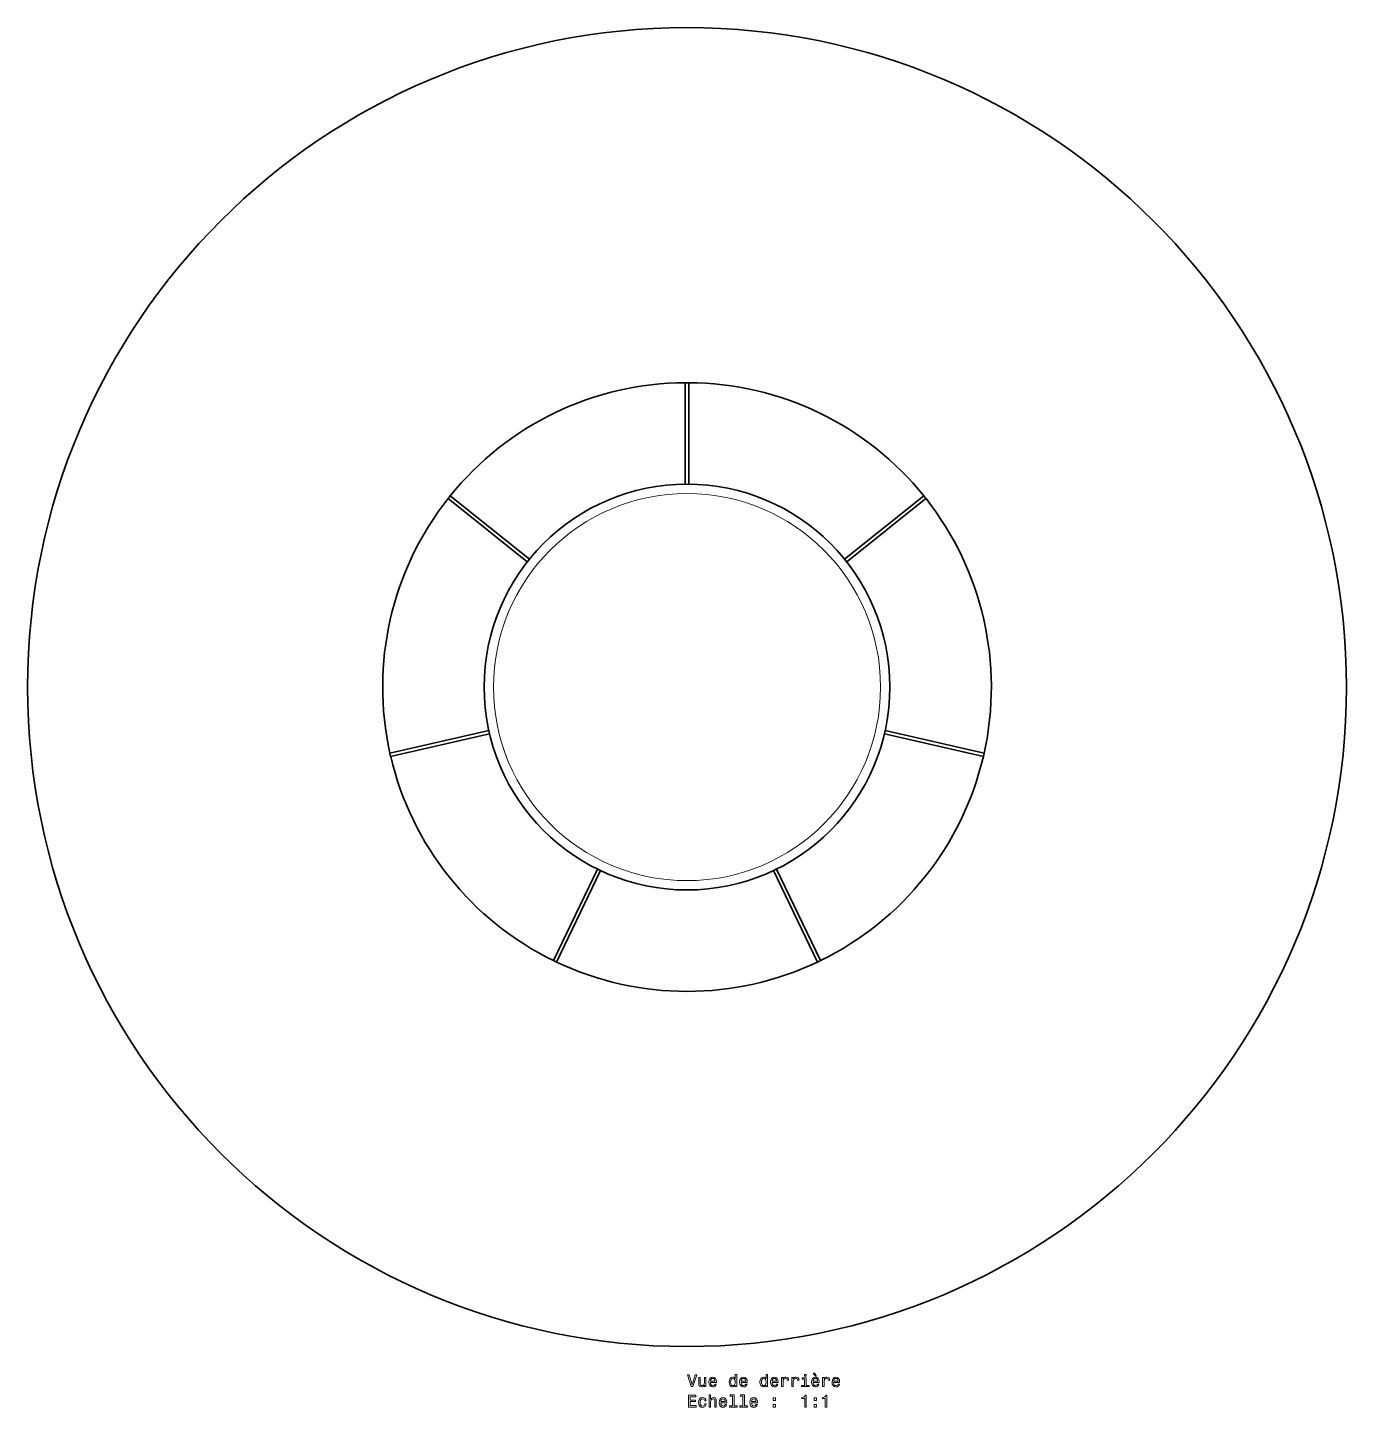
# Model space of a CAD drawing. Extents: x 194 to 4081, y 5 to 1057.
# Drawn here: x 1547.6 to 1937.6, y 207.5 to 615.5 of the extents above; entities that cross this region are included whole.
import ezdxf

# ---------------------------------------------------------------- set-up
doc = ezdxf.new("R2010")
doc.units = 0

msp = doc.modelspace()

# ---------------------------------------------------------------- linework, layer by layer
at = {"color": 7, "lineweight": 35}
for p, q in [((1742.11, 480.5), (1742.11, 510.5)), ((1743.11, 480.5), (1743.11, 510.5)), ((1695.38, 457.52), (1671.93, 476.22)), ((1696.01, 458.3), (1672.55, 477.01)), ((1789.2, 458.3), (1812.66, 477.01)), ((1789.83, 457.52), (1813.28, 476.22)), ((1684, 407.64), (1654.75, 400.96)), ((1684.22, 406.66), (1654.97, 399.99)), ((1800.99, 406.66), (1830.24, 399.99)), ((1801.21, 407.64), (1830.46, 400.96)), ((1716.12, 366.66), (1703.11, 339.63)), ((1717.02, 366.22), (1704.01, 339.2)), ((1768.19, 366.22), (1781.21, 339.2)), ((1769.09, 366.66), (1782.11, 339.63))]:
    msp.add_line(p, q, dxfattribs=at)
at = {"color": 7, "lineweight": 35, "ltscale": 0.025}
for p, q in [((1743.11, 510.5), (1742.11, 510.5)), ((1654.75, 400.96), (1654.97, 399.99)), ((1830.24, 399.99), (1830.46, 400.96))]:
    msp.add_line(p, q, dxfattribs=at)
at = {"color": 7, "lineweight": 35, "ltscale": 0.024999}
for p, q in [((1672.55, 477.01), (1671.93, 476.22)), ((1813.28, 476.22), (1812.66, 477.01))]:
    msp.add_line(p, q, dxfattribs=at)
at = {"color": 7, "lineweight": 35, "ltscale": 5.34058e-05}
for p, q in [((1695.38, 457.52), (1695.39, 457.52)), ((1789.83, 457.52), (1789.83, 457.52))]:
    msp.add_line(p, q, dxfattribs=at)
at = {"color": 7, "lineweight": 35, "ltscale": 5.09972e-05}
for p, q in [((1696.01, 458.3), (1696.01, 458.3)), ((1789.2, 458.3), (1789.2, 458.3))]:
    msp.add_line(p, q, dxfattribs=at)
at = {"color": 7, "lineweight": 35, "ltscale": 5.31271e-05}
for p, q in [((1684, 407.64), (1684, 407.64)), ((1684.22, 406.66), (1684.22, 406.66)), ((1800.99, 406.66), (1800.99, 406.66)), ((1801.21, 407.64), (1801.21, 407.64))]:
    msp.add_line(p, q, dxfattribs=at)
at = {"color": 7, "lineweight": 35, "ltscale": 5.1208e-05}
for p, q in [((1716.12, 366.66), (1716.12, 366.66)), ((1769.09, 366.66), (1769.09, 366.66))]:
    msp.add_line(p, q, dxfattribs=at)
at = {"color": 7, "lineweight": 35, "ltscale": 5.19023e-05}
for p, q in [((1717.02, 366.22), (1717.02, 366.23)), ((1768.19, 366.22), (1768.19, 366.23))]:
    msp.add_line(p, q, dxfattribs=at)
at = {"color": 7, "lineweight": 35, "ltscale": 0.025001}
for p, q in [((1703.11, 339.63), (1704.01, 339.2)), ((1781.21, 339.2), (1782.11, 339.63))]:
    msp.add_line(p, q, dxfattribs=at)
at = {"color": 7, "lineweight": 13}
for points in [[(1745, 217.15), (1744.12, 214.17), (1743.22, 217.15), (1742.74, 217.15), (1743.87, 213.64), (1744.38, 213.64), (1745.48, 217.15)], [(1748.2, 216.35), (1747.76, 216.35), (1747.76, 214.79), (1747.71, 214.43), (1747.56, 214.16), (1747.34, 214), (1747.04, 213.95), (1746.8, 213.99), (1746.65, 214.11), (1746.57, 214.32), (1746.54, 214.61), (1746.54, 216.35), (1746.1, 216.35), (1746.1, 214.57), (1746.12, 214.21), (1746.21, 213.92), (1746.5, 213.64), (1746.97, 213.55), (1747.23, 213.58), (1747.44, 213.67), (1747.63, 213.83), (1747.78, 214.06), (1747.78, 213.64), (1748.2, 213.64)], [(1749.54, 214.87), (1751.32, 214.87), (1751.32, 215.08), (1751.24, 215.66), (1751.02, 216.09), (1750.67, 216.35), (1750.2, 216.45), (1749.74, 216.35), (1749.38, 216.06), (1749.16, 215.61), (1749.08, 215), (1749.15, 214.38), (1749.38, 213.93), (1749.73, 213.64), (1750.18, 213.55), (1750.57, 213.61), (1750.9, 213.78), (1751.13, 214.06), (1751.27, 214.42), (1750.83, 214.42), (1750.74, 214.22), (1750.61, 214.07), (1750.24, 213.95), (1749.95, 214), (1749.73, 214.18), (1749.59, 214.47), (1749.54, 214.85)], [(1756.89, 214.06), (1756.89, 213.64), (1757.33, 213.64), (1757.33, 217.26), (1756.89, 217.26), (1756.89, 215.94), (1756.56, 216.32), (1756.35, 216.41), (1756.11, 216.45), (1755.68, 216.35), (1755.35, 216.06), (1755.13, 215.61), (1755.06, 215), (1755.13, 214.39), (1755.35, 213.93), (1755.68, 213.64), (1756.11, 213.55), (1756.35, 213.58), (1756.56, 213.67)], [(1758.65, 214.87), (1760.42, 214.87), (1760.43, 215.08), (1760.35, 215.66), (1760.13, 216.09), (1759.77, 216.35), (1759.3, 216.45), (1758.85, 216.35), (1758.49, 216.06), (1758.27, 215.61), (1758.18, 215), (1758.26, 214.38), (1758.49, 213.93), (1758.84, 213.64), (1759.29, 213.55), (1759.68, 213.61), (1760.01, 213.78), (1760.24, 214.06), (1760.38, 214.42), (1759.94, 214.42), (1759.85, 214.22), (1759.72, 214.07), (1759.34, 213.95), (1759.06, 214), (1758.84, 214.18), (1758.7, 214.47), (1758.65, 214.85)], [(1766, 214.06), (1766, 213.64), (1766.44, 213.64), (1766.44, 217.26), (1766, 217.26), (1766, 215.94), (1765.66, 216.32), (1765.46, 216.41), (1765.22, 216.45), (1764.79, 216.35), (1764.46, 216.06), (1764.24, 215.61), (1764.17, 215), (1764.24, 214.39), (1764.46, 213.93), (1764.79, 213.64), (1765.22, 213.55), (1765.46, 213.58), (1765.67, 213.67)], [(1767.76, 214.87), (1769.53, 214.87), (1769.54, 215.08), (1769.46, 215.66), (1769.23, 216.09), (1768.88, 216.35), (1768.41, 216.45), (1767.95, 216.35), (1767.6, 216.06), (1767.37, 215.61), (1767.29, 215), (1767.37, 214.38), (1767.6, 213.93), (1767.94, 213.64), (1768.4, 213.55), (1768.79, 213.61), (1769.11, 213.78), (1769.35, 214.06), (1769.49, 214.42), (1769.05, 214.42), (1768.96, 214.22), (1768.83, 214.07), (1768.45, 213.95), (1768.17, 214), (1767.95, 214.18), (1767.81, 214.47), (1767.76, 214.85)], [(1770.57, 213.64), (1771.01, 213.64), (1771.01, 215.19), (1771.06, 215.56), (1771.2, 215.83), (1771.42, 215.99), (1771.72, 216.05), (1771.94, 216.01), (1772.1, 215.91), (1772.2, 215.74), (1772.24, 215.51), (1772.69, 215.51), (1772.63, 215.92), (1772.46, 216.21), (1772.18, 216.39), (1771.81, 216.45), (1771.55, 216.41), (1771.33, 216.31), (1771.13, 216.13), (1770.97, 215.9), (1770.97, 216.35), (1770.57, 216.35)], [(1773.61, 213.64), (1774.05, 213.64), (1774.05, 215.19), (1774.1, 215.56), (1774.23, 215.83), (1774.45, 215.99), (1774.75, 216.05), (1774.97, 216.01), (1775.14, 215.91), (1775.24, 215.74), (1775.28, 215.51), (1775.73, 215.51), (1775.66, 215.92), (1775.5, 216.21), (1775.22, 216.39), (1774.84, 216.45), (1774.59, 216.41), (1774.36, 216.31), (1774.17, 216.13), (1774.01, 215.9), (1774.01, 216.35), (1773.61, 216.35)], [(1777.83, 214.02), (1777.83, 216.26), (1776.69, 216.26), (1776.69, 215.88), (1777.39, 215.88), (1777.39, 214.02), (1776.48, 214.02), (1776.48, 213.64), (1778.75, 213.64), (1778.75, 214.02)], [(1777.85, 217.26), (1777.38, 217.26), (1777.38, 216.76), (1777.85, 216.76)], [(1779.9, 214.87), (1781.68, 214.87), (1781.68, 215.08), (1781.6, 215.66), (1781.38, 216.09), (1781.03, 216.35), (1780.56, 216.45), (1780.1, 216.35), (1779.74, 216.06), (1779.52, 215.61), (1779.44, 215), (1779.51, 214.38), (1779.74, 213.93), (1780.09, 213.64), (1780.54, 213.55), (1780.93, 213.61), (1781.26, 213.78), (1781.49, 214.06), (1781.63, 214.42), (1781.19, 214.42), (1781.1, 214.22), (1780.97, 214.07), (1780.6, 213.95), (1780.31, 214), (1780.09, 214.18), (1779.95, 214.47), (1779.9, 214.85)], [(1780.91, 216.72), (1780.41, 217.58), (1779.92, 217.58), (1780.62, 216.72)], [(1782.71, 213.64), (1783.16, 213.64), (1783.16, 215.19), (1783.2, 215.56), (1783.34, 215.83), (1783.56, 215.99), (1783.86, 216.05), (1784.08, 216.01), (1784.25, 215.91), (1784.35, 215.74), (1784.38, 215.51), (1784.83, 215.51), (1784.77, 215.92), (1784.61, 216.21), (1784.33, 216.39), (1783.95, 216.45), (1783.69, 216.41), (1783.47, 216.31), (1783.27, 216.13), (1783.12, 215.9), (1783.12, 216.35), (1782.71, 216.35)], [(1785.97, 214.87), (1787.75, 214.87), (1787.75, 215.08), (1787.67, 215.66), (1787.45, 216.09), (1787.1, 216.35), (1786.63, 216.45), (1786.17, 216.35), (1785.82, 216.06), (1785.59, 215.61), (1785.51, 215), (1785.58, 214.38), (1785.81, 213.93), (1786.16, 213.64), (1786.61, 213.55), (1787.01, 213.61), (1787.33, 213.78), (1787.57, 214.06), (1787.7, 214.42), (1787.26, 214.42), (1787.17, 214.22), (1787.04, 214.07), (1786.67, 213.95), (1786.38, 214), (1786.16, 214.18), (1786.02, 214.47), (1785.97, 214.85)], [(1749.54, 215.24), (1749.6, 215.59), (1749.73, 215.85), (1749.94, 216), (1750.21, 216.06), (1750.48, 216), (1750.69, 215.85), (1750.81, 215.59), (1750.86, 215.24)], [(1756.19, 216.05), (1756.48, 215.98), (1756.7, 215.78), (1756.83, 215.45), (1756.88, 215), (1756.83, 214.54), (1756.7, 214.21), (1756.48, 214.01), (1756.19, 213.95), (1755.91, 214.01), (1755.7, 214.21), (1755.56, 214.55), (1755.51, 215), (1755.56, 215.45), (1755.7, 215.78), (1755.91, 215.98)], [(1758.65, 215.24), (1758.7, 215.59), (1758.84, 215.85), (1759.05, 216), (1759.32, 216.06), (1759.59, 216), (1759.79, 215.85), (1759.92, 215.59), (1759.96, 215.24)], [(1765.3, 216.05), (1765.59, 215.98), (1765.81, 215.78), (1765.94, 215.45), (1765.99, 215), (1765.94, 214.54), (1765.81, 214.21), (1765.59, 214.01), (1765.3, 213.95), (1765.02, 214.01), (1764.81, 214.21), (1764.67, 214.55), (1764.62, 215), (1764.67, 215.45), (1764.81, 215.78), (1765.02, 215.98)], [(1767.76, 215.24), (1767.81, 215.59), (1767.95, 215.85), (1768.16, 216), (1768.43, 216.06), (1768.69, 216), (1768.9, 215.85), (1769.03, 215.59), (1769.07, 215.24)], [(1779.9, 215.24), (1779.96, 215.59), (1780.09, 215.85), (1780.3, 216), (1780.57, 216.06), (1780.84, 216), (1781.05, 215.85), (1781.17, 215.59), (1781.22, 215.24)], [(1785.97, 215.24), (1786.03, 215.59), (1786.16, 215.85), (1786.37, 216), (1786.64, 216.06), (1786.91, 216), (1787.12, 215.85), (1787.24, 215.59), (1787.29, 215.24)], [(1743.07, 207.6), (1745.28, 207.6), (1745.28, 208.02), (1743.53, 208.02), (1743.53, 209.21), (1745.09, 209.21), (1745.09, 209.62), (1743.53, 209.62), (1743.53, 210.67), (1745.24, 210.67), (1745.24, 211.1), (1743.07, 211.1)], [(1747.84, 209.41), (1748.28, 209.41), (1748.19, 209.81), (1747.97, 210.13), (1747.63, 210.32), (1747.2, 210.4), (1746.71, 210.3), (1746.34, 210.02), (1746.11, 209.56), (1746.03, 208.94), (1746.11, 208.33), (1746.33, 207.88), (1746.69, 207.6), (1747.18, 207.5), (1747.61, 207.58), (1747.95, 207.79), (1748.18, 208.12), (1748.28, 208.56), (1747.86, 208.56), (1747.79, 208.28), (1747.64, 208.07), (1747.44, 207.94), (1747.2, 207.9), (1746.89, 207.96), (1746.67, 208.17), (1746.53, 208.49), (1746.48, 208.96), (1746.53, 209.41), (1746.67, 209.74), (1746.9, 209.94), (1747.2, 210.01), (1747.46, 209.97), (1747.65, 209.85), (1747.79, 209.66)], [(1749.15, 207.6), (1749.6, 207.6), (1749.6, 209.16), (1749.64, 209.52), (1749.79, 209.78), (1750.01, 209.94), (1750.32, 210), (1750.56, 209.95), (1750.71, 209.82), (1750.79, 209.59), (1750.81, 209.29), (1750.81, 207.6), (1751.26, 207.6), (1751.26, 209.38), (1751.24, 209.73), (1751.14, 210.03), (1750.85, 210.3), (1750.38, 210.4), (1750.13, 210.37), (1749.91, 210.27), (1749.73, 210.12), (1749.6, 209.91), (1749.6, 211.22), (1749.15, 211.22)], [(1752.58, 208.82), (1754.35, 208.82), (1754.36, 209.03), (1754.28, 209.61), (1754.05, 210.04), (1753.7, 210.3), (1753.23, 210.4), (1752.77, 210.3), (1752.42, 210.02), (1752.19, 209.56), (1752.11, 208.95), (1752.19, 208.33), (1752.42, 207.88), (1752.76, 207.6), (1753.22, 207.5), (1753.61, 207.57), (1753.93, 207.74), (1754.17, 208.01), (1754.31, 208.37), (1753.87, 208.37), (1753.78, 208.17), (1753.65, 208.02), (1753.27, 207.9), (1752.99, 207.95), (1752.77, 208.13), (1752.63, 208.42), (1752.58, 208.81)], [(1752.58, 209.2), (1752.63, 209.54), (1752.77, 209.8), (1752.98, 209.96), (1753.25, 210.01), (1753.51, 209.96), (1753.72, 209.8), (1753.85, 209.54), (1753.89, 209.2)], [(1756.11, 210.84), (1756.11, 207.97), (1755.19, 207.97), (1755.19, 207.6), (1757.46, 207.6), (1757.46, 207.97), (1756.55, 207.97), (1756.55, 211.22), (1755.41, 211.22), (1755.41, 210.84)], [(1759.14, 210.84), (1759.14, 207.97), (1758.23, 207.97), (1758.23, 207.6), (1760.49, 207.6), (1760.49, 207.97), (1759.59, 207.97), (1759.59, 211.22), (1758.45, 211.22), (1758.45, 210.84)], [(1761.68, 208.82), (1763.46, 208.82), (1763.46, 209.03), (1763.38, 209.61), (1763.16, 210.04), (1762.81, 210.3), (1762.34, 210.4), (1761.88, 210.3), (1761.53, 210.02), (1761.3, 209.56), (1761.22, 208.95), (1761.3, 208.33), (1761.52, 207.88), (1761.87, 207.6), (1762.33, 207.5), (1762.72, 207.57), (1763.04, 207.74), (1763.28, 208.01), (1763.41, 208.37), (1762.98, 208.37), (1762.89, 208.17), (1762.75, 208.02), (1762.38, 207.9), (1762.09, 207.95), (1761.88, 208.13), (1761.74, 208.42), (1761.68, 208.81)], [(1761.68, 209.2), (1761.74, 209.54), (1761.88, 209.8), (1762.08, 209.96), (1762.36, 210.01), (1762.62, 209.96), (1762.83, 209.8), (1762.96, 209.54), (1763, 209.2)], [(1768.06, 209.55), (1768.76, 209.55), (1768.76, 210.3), (1768.06, 210.3)], [(1768.06, 207.6), (1768.76, 207.6), (1768.76, 208.35), (1768.06, 208.35)], [(1777.43, 207.6), (1777.89, 207.6), (1777.89, 211.12), (1777.55, 211.12), (1777.45, 210.81), (1777.27, 210.61), (1777, 210.49), (1776.61, 210.45), (1776.61, 210.09), (1777.43, 210.09)], [(1780.21, 209.55), (1780.9, 209.55), (1780.9, 210.3), (1780.21, 210.3)], [(1780.21, 207.6), (1780.9, 207.6), (1780.9, 208.35), (1780.21, 208.35)], [(1783.5, 207.6), (1783.96, 207.6), (1783.96, 211.12), (1783.62, 211.12), (1783.53, 210.81), (1783.35, 210.61), (1783.07, 210.49), (1782.68, 210.45), (1782.68, 210.09), (1783.5, 210.09)]]:
    msp.add_lwpolyline(points, close=True, dxfattribs=at)
at = {"color": 7, "lineweight": 35}
for radius in [195, 60]:
    msp.add_circle((1742.61, 420.5), radius, dxfattribs=at)
at = {"color": 7, "lineweight": 13}
msp.add_circle((1742.61, 420.5), 57.24, dxfattribs=at)
at = {"color": 7, "lineweight": 35}
for start, end in [(90.3183, 141.1103), (38.8897, 89.6817), (141.7469, 192.5388), (347.4612, 38.2531), (193.1755, 243.9674), (296.0326, 346.8245), (244.604, 295.396)]:
    msp.add_arc((1742.61, 420.5), 90, start, end, dxfattribs=at)

doc.saveas('drawing.dxf')
